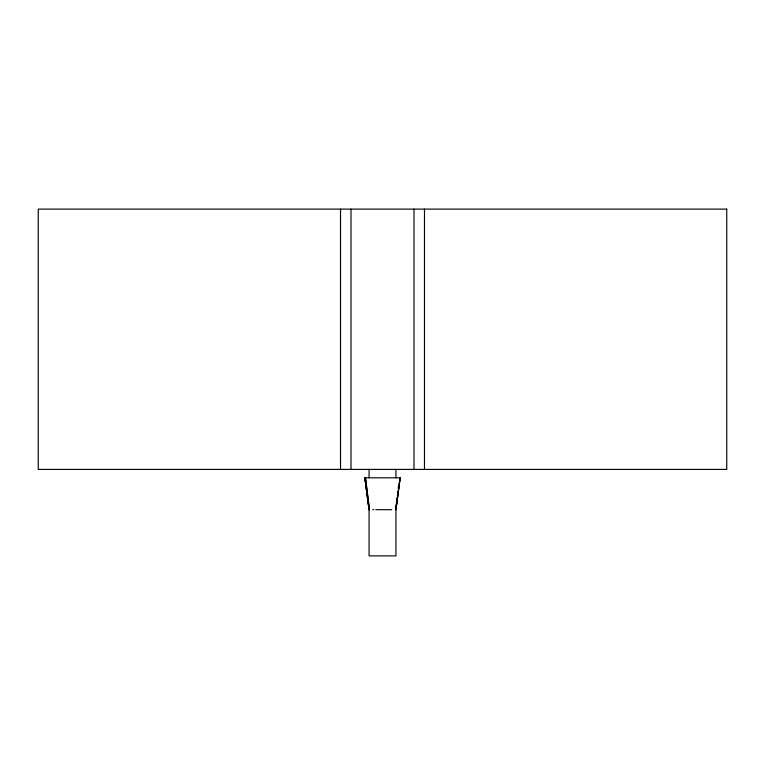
<?xml version="1.0" encoding="UTF-8"?>
<svg xmlns="http://www.w3.org/2000/svg" width="765" height="765" viewBox="0 0 765 765"><rect width="100%" height="100%" fill="white"/><g stroke="black" fill="none" stroke-linecap="round" stroke-linejoin="round"><path stroke-width="1.15" d="M395.868 507.338L396.299 503.8M396.605 501.429L397.035 497.891M397.484 494.343L397.771 491.981M398.211 488.433L398.508 486.071M372.708 509.7L373.856 509.7M375.787 509.7L378.398 509.7M379.019 509.7L391.699 509.7M424.479 209.113L424.479 469.404M413.999 209.113L413.999 469.404M395.926 469.404L395.926 477.8M369.074 469.404L369.074 477.8M351.001 209.113L351.001 469.404M340.521 209.113L340.521 469.404M400.133 477.8L395.935 509.7L395.926 555.887L369.074 555.887L369.074 509.7L364.867 477.8L400.133 477.8L395.868 509.7L400.133 477.8M726.75 209.113L38.25 209.113L38.25 469.404L726.75 469.404L726.75 209.113M369.151 509.7L364.867 477.8L369.065 509.7M369.438 509.7L365.469 477.8L369.418 509.7"/></g></svg>
